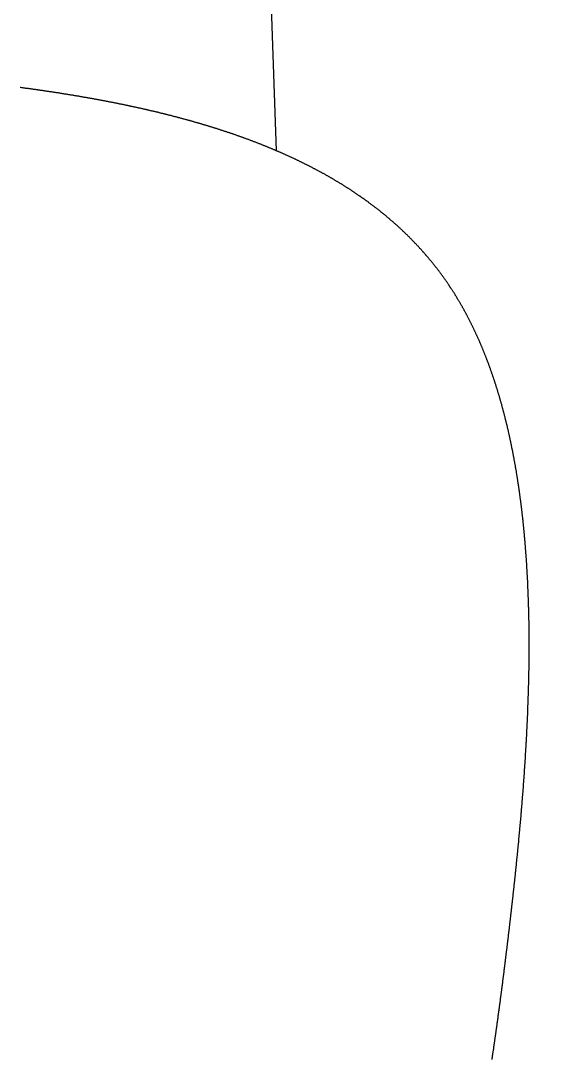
# Model space of a CAD drawing. Header units: millimetres. Extents: x 88 to 97873, y 32 to 55088.
# Drawn here: x 48845.682 to 48847.412, y 5114.767 to 5118.168 of the extents above; entities that cross this region are included whole.
import ezdxf

# ---------------------------------------------------------------- set-up
doc = ezdxf.new("R2010")
doc.units = ezdxf.units.MM
doc.header["$LTSCALE"] = 0.3

# ---------------------------------------------------------------- blocks, each defined once
blk = doc.blocks.new('FICHA_JACK5_FEMEA')
h = blk.add_hatch()
h.set_pattern_fill('ANSI35', color=256, scale=20, angle=43)
h.paths.add_polyline_path([(344.37, 0, 1), (-344.37, 0, 0.330565), (-99.72, -329.62), (-101.07, -328.28), (-102.31, -326.82), (-103.43, -325.3), (-104.47, -323.74), (-105.45, -322.14), (-106.38, -320.52), (-107.27, -318.93), (-108.1, -317.38), (-108.82, -316.04), (-110.22, -313.41), (-111.25, -311.49), (-112.23, -309.62), (-113.2, -307.78), (-114.15, -305.95), (-115.08, -304.13), (-116.01, -302.31), (-116.92, -300.49), (-117.82, -298.66), (-118.7, -296.83), (-119.58, -294.99), (-120.43, -293.15), (-121.26, -291.31), (-122.08, -289.46), (-122.88, -287.59), (-123.66, -285.71), (-124.42, -283.83), (-125.15, -281.94), (-125.85, -280.05), (-126.52, -278.16), (-127.17, -276.25), (-127.79, -274.34), (-128.37, -272.42), (-128.93, -270.49), (-129.45, -268.56), (-129.95, -266.64), (-130.42, -264.72), (-130.86, -262.8), (-131.28, -260.86), (-131.68, -258.9), (-132.06, -256.93), (-132.43, -254.96), (-132.77, -252.99), (-133.1, -251.02), (-133.41, -249.04), (-133.71, -247.06), (-134, -245.09), (-134.27, -243.11), (-134.54, -241.14), (-134.79, -239.18), (-135.03, -237.23), (-135.27, -235.25), (-135.51, -233.19), (-135.75, -231.13), (-135.97, -229.06), (-136.18, -227.02), (-136.38, -224.98), (-136.56, -222.95), (-136.72, -220.92), (-136.87, -218.88), (-137, -216.83), (-137.11, -214.76), (-137.2, -212.72), (-137.27, -210.71), (-137.31, -208.69), (-137.33, -206.68), (-137.32, -204.63), (-137.28, -202.56), (-137.2, -200.5), (-137.09, -198.45), (-136.94, -196.42), (-136.75, -194.37), (-136.51, -192.31), (-136.23, -190.29), (-135.89, -188.26), (-135.49, -186.23), (-135.03, -184.25), (-134.51, -182.28), (-133.91, -180.34), (-133.24, -178.42), (-132.47, -176.51), (-131.6, -174.65), (-130.63, -172.83), (-129.56, -171.09), (-128.4, -169.44), (-127.13, -167.88), (-125.77, -166.4), (-124.32, -165.01), (-122.81, -163.72), (-121.24, -162.52), (-119.6, -161.4), (-117.91, -160.36), (-116.18, -159.4), (-114.41, -158.52), (-112.62, -157.7), (-110.77, -156.94), (-108.9, -156.24), (-107.02, -155.59), (-105.12, -155), (-103.21, -154.46), (-101.27, -153.96), (-99.33, -153.5), (-97.39, -153.07), (-95.42, -152.68), (-93.46, -152.33), (-91.51, -152), (-89.54, -151.7), (-87.55, -151.42), (-85.58, -151.16), (-83.63, -150.93), (-81.67, -150.71), (-79.7, -150.51), (-77.72, -150.32), (-75.73, -150.15), (-73.77, -149.99), (-71.79, -149.83), (-69.78, -149.69), (-67.77, -149.55), (-65.75, -149.42), (-63.74, -149.29), (-61.72, -149.18), (-59.7, -149.07), (-57.67, -148.97), (-55.65, -148.88), (-53.62, -148.79), (-51.59, -148.71), (-49.55, -148.63), (-47.51, -148.56), (-45.48, -148.5), (-43.47, -148.44), (-41.5, -148.39), (-39.53, -148.35), (-37.55, -148.3), (-35.58, -148.26), (-33.6, -148.23), (-31.62, -148.2), (-29.64, -148.17), (-27.66, -148.15), (-25.68, -148.13), (-23.7, -148.11), (-21.71, -148.1), (-19.73, -148.08), (-17.74, -148.07), (-16.69, -148.07), (-16.62, -148.07), (-16.55, -148.07), (-16.47, -148.07), (-16.4, -148.07), (-16.33, -148.07), (-16.25, -148.07), (-16.18, -148.07), (-16.11, -148.07), (-16.03, -148.07), (-15.96, -148.07), (-15.88, -148.06), (-15.81, -148.06), (-15.74, -148.06), (-15.66, -148.06), (-15.59, -148.06), (-15.52, -148.06), (-15.44, -148.06), (-15.37, -148.06), (-15.3, -148.06), (-15.22, -148.06), (-15.15, -148.06), (-15.07, -148.06), (-15, -148.06), (-14.93, -148.06), (-14.85, -148.06), (-14.78, -148.06), (-14.71, -148.06), (-14.63, -148.06), (-14.56, -148.06), (-14.49, -148.06), (-14.41, -148.06), (-14.34, -148.06), (-14.26, -148.06), (-14.19, -148.06), (-14.12, -148.06), (-14.04, -148.06), (-13.97, -148.06), (-13.9, -148.06), (-13.82, -148.06), (-13.75, -148.06), (-13.68, -148.06), (-13.6, -148.06), (-13.53, -148.06), (-13.45, -148.06), (-13.38, -148.06), (-13.31, -148.06), (-13.23, -148.06), (-13.16, -148.06), (-13.09, -148.06), (-13.01, -148.06), (-12.94, -148.06), (-12.86, -148.06), (-12.79, -148.06), (-12.72, -148.05), (-12.64, -148.05), (-12.57, -148.05), (-12.5, -148.05), (-12.42, -148.05), (-12.35, -148.05), (-12.28, -148.05), (-12.2, -148.05), (-12.13, -148.05), (-12.05, -148.05), (-11.98, -148.05), (-11.91, -148.05), (-11.83, -148.05), (-11.76, -148.05), (-11.69, -148.05), (-11.61, -148.05), (-11.54, -148.05), (-11.46, -148.05), (-11.39, -148.05), (-11.32, -148.05), (-11.24, -148.05), (-11.17, -148.05), (-11.1, -148.05), (-11.02, -148.05), (-10.95, -148.05), (-10.88, -148.05), (-10.8, -148.05), (-10.73, -148.05), (-10.65, -148.05), (-10.58, -148.05), (-10.51, -148.05), (-10.43, -148.05), (-10.36, -148.05), (-10.29, -148.05), (-10.21, -148.05), (-10.14, -148.05), (-10.06, -148.05), (-9.99, -148.05), (-9.92, -148.05), (-9.84, -148.05), (-9.77, -148.05), (-9.7, -148.05), (-9.62, -148.05), (-9.55, -148.05), (-9.48, -148.05), (-9.4, -148.05), (-9.33, -148.05), (-9.25, -148.05), (-9.18, -148.05), (-9.11, -148.05), (-9.03, -148.05), (-8.96, -148.05), (-8.89, -148.05), (-8.81, -148.05), (-8.74, -148.05), (-8.66, -148.05), (-8.59, -148.05), (-8.52, -148.05), (-8.44, -148.05), (-8.37, -148.05), (-8.3, -148.05), (-8.22, -148.05), (-8.15, -148.05), (-8.07, -148.05), (-8, -148.05), (-7.93, -148.05), (-7.85, -148.05), (-7.78, -148.05), (-7.71, -148.05), (-7.63, -148.05), (-7.56, -148.05), (-7.48, -148.05), (-7.41, -148.05), (-7.34, -148.05), (-7.26, -148.05), (-7.19, -148.05), (-7.12, -148.05), (-7.04, -148.05), (-6.97, -148.05), (-6.89, -148.05), (-6.82, -148.05), (-6.75, -148.05), (-6.67, -148.05), (-6.6, -148.05), (-6.53, -148.05), (-6.45, -148.05), (-6.38, -148.05), (-6.31, -148.05), (-6.23, -148.05), (-6.16, -148.05), (-6.08, -148.05), (-6.01, -148.05), (-5.94, -148.05), (-5.86, -148.05), (-5.79, -148.05), (-5.72, -148.05), (-5.64, -148.05), (-5.57, -148.04), (-5.49, -148.04), (-5.42, -148.04), (-5.35, -148.04), (-5.27, -148.04), (-5.2, -148.04), (-5.13, -148.04), (-5.05, -148.04), (-4.98, -148.04), (-4.9, -148.04), (-4.83, -148.04), (-4.76, -148.04), (-4.68, -148.04), (-4.61, -148.04), (-4.54, -148.04), (-4.46, -148.04), (-4.39, -148.04), (-4.31, -148.04), (-4.24, -148.04), (-4.17, -148.04), (-4.09, -148.04), (-4.02, -148.04), (-3.95, -148.04), (-3.87, -148.04), (-3.8, -148.04), (-3.72, -148.04), (-3.65, -148.04), (-3.58, -148.04), (-3.5, -148.04), (-3.43, -148.04), (-3.36, -148.04), (-3.28, -148.04), (-3.21, -148.04), (-3.13, -148.04), (-3.06, -148.04), (-2.99, -148.04), (-2.91, -148.04), (-2.84, -148.04), (-2.77, -148.04), (-2.69, -148.04), (-2.62, -148.04), (-2.54, -148.04), (-2.47, -148.04), (-2.4, -148.04), (-2.32, -148.04), (-2.25, -148.04), (-2.18, -148.04), (-2.1, -148.04), (-2.03, -148.04), (-1.95, -148.04), (-1.88, -148.04), (-1.81, -148.04), (-1.73, -148.04), (-1.66, -148.04), (-1.59, -148.04), (-1.51, -148.04), (-1.44, -148.04), (-1.36, -148.04), (-1.29, -148.04), (-1.22, -148.04), (-1.14, -148.04), (-1.07, -148.04), (-1, -148.04), (-0.92, -148.04), (-0.85, -148.04), (-0.77, -148.04), (-0.7, -148.04), (-0.63, -148.04), (-0.55, -148.04), (-0.48, -148.04), (-0.41, -148.04), (-0.33, -148.04), (-0.26, -148.04), (-0.18, -148.04), (-0.11, -148.04), (-0.04, -148.04), (0.04, -148.04), (0.11, -148.04), (0.18, -148.04), (0.26, -148.04), (0.33, -148.04), (0.41, -148.04), (0.48, -148.04), (0.55, -148.04), (0.63, -148.04), (0.7, -148.04), (0.77, -148.04), (0.85, -148.04), (0.92, -148.04), (1, -148.04), (1.07, -148.04), (1.14, -148.04), (1.22, -148.04), (1.29, -148.04), (1.36, -148.04), (1.44, -148.04), (1.51, -148.04), (1.59, -148.04), (1.66, -148.04), (1.73, -148.04), (1.81, -148.04), (1.88, -148.04), (1.95, -148.04), (2.03, -148.04), (2.1, -148.04), (2.18, -148.04), (2.25, -148.04), (2.32, -148.04), (2.4, -148.04), (2.47, -148.04), (2.54, -148.04), (2.62, -148.04), (2.69, -148.04), (2.77, -148.04), (2.84, -148.04), (2.91, -148.04), (2.99, -148.04), (3.06, -148.04), (3.13, -148.04), (3.21, -148.04), (3.28, -148.04), (3.36, -148.04), (3.43, -148.04), (3.5, -148.04), (3.58, -148.04), (3.65, -148.04), (3.72, -148.04), (3.8, -148.04), (3.87, -148.04), (3.95, -148.04), (4.02, -148.04), (4.09, -148.04), (4.17, -148.04), (4.24, -148.04), (4.31, -148.04), (4.39, -148.04), (4.46, -148.04), (4.54, -148.04), (4.61, -148.04), (4.68, -148.04), (4.76, -148.04), (4.83, -148.04), (4.9, -148.04), (4.98, -148.04), (5.05, -148.04), (5.13, -148.04), (5.2, -148.04), (5.27, -148.04), (5.35, -148.04), (5.42, -148.04), (5.49, -148.04), (5.57, -148.04), (5.64, -148.04), (5.72, -148.04), (5.79, -148.04), (5.86, -148.04), (5.94, -148.04), (6.01, -148.04), (6.08, -148.04), (6.16, -148.04), (6.23, -148.04), (6.31, -148.04), (6.38, -148.04), (6.45, -148.04), (6.53, -148.04), (6.6, -148.04), (6.67, -148.04), (6.75, -148.04), (6.82, -148.04), (6.9, -148.04), (6.97, -148.04), (7.04, -148.04), (7.12, -148.04), (7.19, -148.04), (7.26, -148.04), (7.34, -148.04), (7.41, -148.04), (7.48, -148.04), (7.56, -148.04), (7.63, -148.05), (7.71, -148.05), (7.78, -148.05), (7.85, -148.05), (7.93, -148.05), (8, -148.05), (8.07, -148.05), (8.15, -148.05), (8.22, -148.05), (8.3, -148.05), (8.37, -148.05), (8.44, -148.05), (8.52, -148.05), (8.59, -148.05), (8.66, -148.05), (8.74, -148.05), (8.81, -148.05), (8.89, -148.05), (8.96, -148.05), (9.03, -148.05), (9.11, -148.05), (9.18, -148.05), (9.25, -148.05), (9.33, -148.05), (9.4, -148.05), (9.48, -148.05), (9.55, -148.05), (9.62, -148.05), (9.7, -148.05), (9.77, -148.05), (9.84, -148.05), (9.92, -148.05), (9.99, -148.05), (10.07, -148.05), (10.14, -148.05), (10.21, -148.05), (10.29, -148.05), (10.36, -148.05), (10.43, -148.05), (10.51, -148.05), (10.58, -148.05), (10.66, -148.05), (10.73, -148.05), (10.8, -148.05), (10.88, -148.05), (10.95, -148.05), (11.02, -148.05), (11.1, -148.05), (11.17, -148.05), (11.24, -148.05), (11.32, -148.05), (11.39, -148.05), (11.47, -148.05), (11.54, -148.05), (11.61, -148.05), (11.69, -148.05), (11.76, -148.05), (11.83, -148.05), (11.91, -148.05), (11.98, -148.05), (12.06, -148.05), (12.13, -148.05), (12.2, -148.05), (12.28, -148.05), (12.35, -148.05), (12.42, -148.05), (12.5, -148.05), (12.57, -148.05), (12.65, -148.05), (12.72, -148.05), (12.79, -148.05), (12.87, -148.05), (12.94, -148.05), (13.01, -148.05), (13.09, -148.05), (13.16, -148.05), (13.23, -148.05), (13.31, -148.05), (13.38, -148.05), (13.46, -148.05), (13.53, -148.05), (13.6, -148.05), (13.68, -148.05), (13.75, -148.05), (13.82, -148.05), (13.9, -148.05), (13.97, -148.05), (14.05, -148.05), (14.12, -148.05), (14.19, -148.05), (14.27, -148.05), (14.34, -148.05), (14.41, -148.05), (14.49, -148.05), (14.56, -148.05), (14.63, -148.05), (14.71, -148.05), (14.78, -148.06), (14.86, -148.06), (14.93, -148.06), (15, -148.06), (15.08, -148.06), (15.15, -148.06), (15.22, -148.06), (15.3, -148.06), (15.37, -148.06), (15.44, -148.06), (15.52, -148.06), (15.59, -148.06), (15.67, -148.06), (15.74, -148.06), (15.81, -148.06), (15.89, -148.06), (15.96, -148.06), (16.03, -148.06), (16.11, -148.06), (16.18, -148.06), (16.26, -148.06), (16.33, -148.06), (16.4, -148.06), (16.48, -148.06), (16.55, -148.06), (16.62, -148.06), (16.7, -148.06), (16.77, -148.06), (16.84, -148.06), (16.92, -148.06), (16.99, -148.06), (17.07, -148.06), (17.14, -148.06), (17.21, -148.06), (17.29, -148.06), (17.36, -148.06), (17.43, -148.06), (17.51, -148.06), (17.58, -148.06), (17.65, -148.06), (17.73, -148.06), (17.8, -148.06), (18.89, -148.07), (20.95, -148.08), (23.01, -148.09), (25.06, -148.11), (27.12, -148.12), (29.18, -148.14), (31.23, -148.17), (33.28, -148.2), (35.34, -148.23), (37.39, -148.26), (39.44, -148.3), (41.48, -148.34), (43.53, -148.39), (45.57, -148.45), (47.61, -148.5), (49.65, -148.57), (51.69, -148.64), (53.72, -148.71), (55.75, -148.8), (57.78, -148.88), (59.81, -148.98), (61.83, -149.08), (63.86, -149.19), (65.87, -149.3), (67.89, -149.43), (69.9, -149.56), (71.91, -149.7), (73.96, -149.85), (76.05, -150.01), (78.11, -150.18), (80.17, -150.37), (82.22, -150.56), (84.26, -150.78), (86.29, -151.01), (88.3, -151.25), (90.34, -151.53), (92.39, -151.82), (94.41, -152.15), (96.42, -152.5), (98.43, -152.88), (100.45, -153.3), (102.44, -153.76), (104.43, -154.25), (106.41, -154.8), (108.38, -155.39), (110.34, -156.04), (112.25, -156.74), (114.14, -157.5), (116, -158.33), (117.83, -159.23), (119.62, -160.2), (121.37, -161.26), (123.07, -162.41), (124.69, -163.63), (126.23, -164.93), (127.68, -166.32), (129.05, -167.79), (130.32, -169.35), (131.48, -170.97), (132.52, -172.66), (133.47, -174.41), (134.33, -176.21), (135.09, -178.06), (135.77, -179.93), (136.37, -181.84), (136.9, -183.76), (137.36, -185.7), (137.76, -187.65), (138.11, -189.61), (138.4, -191.56), (138.65, -193.54), (138.85, -195.54), (139.02, -197.53), (139.14, -199.51), (139.23, -201.49), (139.29, -203.49), (139.32, -205.5), (139.32, -207.51), (139.29, -209.53), (139.24, -211.54), (139.16, -213.55), (139.06, -215.55), (138.95, -217.55), (138.82, -219.53), (138.67, -221.5), (138.5, -223.48), (138.32, -225.48), (138.13, -227.45), (137.92, -229.42), (137.71, -231.39), (137.49, -233.32), (137.26, -235.31), (137.01, -237.35), (136.75, -239.38), (136.49, -241.4), (136.22, -243.41), (135.94, -245.43), (135.64, -247.45), (135.34, -249.47), (135.01, -251.48), (134.67, -253.49), (134.32, -255.5), (133.95, -257.5), (133.55, -259.5), (133.13, -261.49), (132.69, -263.48), (132.23, -265.44), (131.75, -267.39), (131.23, -269.34), (130.69, -271.28), (130.12, -273.21), (129.52, -275.14), (128.89, -277.06), (128.24, -278.96), (127.56, -280.83), (126.86, -282.68), (126.13, -284.53), (125.38, -286.37), (124.61, -288.21), (123.82, -290.03), (123.01, -291.84), (122.19, -293.64), (121.36, -295.42), (120.51, -297.21), (119.65, -298.98), (118.78, -300.76), (117.89, -302.52), (117.01, -304.27), (116.11, -306.01), (115.22, -307.72), (114.33, -309.43), (113.44, -311.1), (112.6, -312.7), (112.12, -313.59), (112.11, -313.62), (112.09, -313.65), (112.07, -313.68), (111.13, -315.45), (109.98, -317.6), (108.91, -319.56), (107.84, -321.45), (106.74, -323.29), (105.58, -325.08), (104.33, -326.79), (102.98, -328.37), (102.62, -328.72, 0.328122)])
blk.add_lwpolyline([(-133.66, -247.39), (-133.67, -247.34), (-133.68, -247.29), (-133.68, -247.23), (-133.69, -247.18), (-133.7, -247.13), (-133.71, -247.08), (-133.72, -247.03), (-133.72, -246.97), (-133.73, -246.92), (-133.74, -246.87), (-133.75, -246.82), (-133.75, -246.77), (-133.76, -246.71), (-133.77, -246.66), (-133.78, -246.61), (-133.78, -246.56), (-133.79, -246.5), (-133.8, -246.45), (-133.81, -246.4), (-133.82, -246.35), (-133.82, -246.29), (-133.83, -246.24), (-133.84, -246.19), (-133.85, -246.14), (-133.85, -246.08), (-133.86, -246.03), (-133.87, -245.98), (-133.88, -245.93), (-133.88, -245.87), (-133.89, -245.82), (-133.9, -245.77), (-133.91, -245.71), (-133.91, -245.66), (-133.92, -245.61), (-133.93, -245.56), (-133.94, -245.5), (-133.94, -245.45), (-133.95, -245.4), (-133.96, -245.34), (-133.97, -245.29), (-133.98, -245.24), (-133.98, -245.18), (-133.99, -245.13), (-134, -245.08), (-134.01, -245.02), (-134.01, -244.97), (-134.02, -244.92), (-134.03, -244.86), (-134.04, -244.81), (-134.04, -244.76), (-134.05, -244.7), (-134.06, -244.65), (-134.07, -244.59), (-134.07, -244.54), (-134.08, -244.49), (-134.09, -244.43), (-134.1, -244.38), (-134.1, -244.33), (-134.11, -244.27), (-134.12, -244.22), (-134.13, -244.16), (-134.13, -244.11), (-134.14, -244.06), (-134.15, -244), (-134.16, -243.95), (-134.16, -243.89), (-134.17, -243.84), (-134.18, -243.78), (-134.19, -243.73), (-134.19, -243.68), (-134.2, -243.62), (-134.21, -243.57), (-134.22, -243.51), (-134.22, -243.46), (-134.23, -243.4), (-134.24, -243.35), (-134.25, -243.29), (-134.25, -243.24), (-134.26, -243.19), (-134.27, -243.13), (-134.28, -243.08), (-134.28, -243.02), (-134.29, -242.97), (-134.3, -242.91), (-134.31, -242.86), (-134.31, -242.8), (-134.32, -242.75), (-134.33, -242.69), (-134.34, -242.64), (-134.34, -242.58), (-134.35, -242.53), (-134.36, -242.47), (-134.37, -242.42), (-134.37, -242.36), (-134.38, -242.3), (-134.39, -242.25), (-134.4, -242.19), (-134.4, -242.14), (-134.41, -242.08), (-134.42, -242.03), (-134.43, -241.97), (-134.43, -241.92), (-134.44, -241.86), (-134.45, -241.81), (-134.46, -241.75), (-134.46, -241.69), (-134.47, -241.64), (-134.48, -241.58), (-134.48, -241.53), (-134.49, -241.47), (-134.5, -241.41), (-134.51, -241.36), (-134.51, -241.3), (-134.52, -241.25), (-134.53, -241.19), (-134.54, -241.13), (-134.54, -241.08), (-134.55, -241.02), (-134.56, -240.97), (-134.57, -240.91), (-134.57, -240.85), (-134.58, -240.8), (-134.59, -240.74), (-134.6, -240.68), (-134.6, -240.63), (-134.61, -240.57), (-134.62, -240.51), (-134.62, -240.46), (-134.63, -240.4), (-134.64, -240.34), (-134.65, -240.29), (-134.65, -240.23), (-134.66, -240.17), (-134.67, -240.12), (-134.68, -240.06), (-134.68, -240), (-134.69, -239.95), (-134.7, -239.89), (-134.71, -239.83), (-134.71, -239.77), (-134.72, -239.72), (-134.73, -239.66), (-134.74, -239.6), (-134.74, -239.55), (-134.75, -239.49), (-134.76, -239.43), (-134.76, -239.37), (-134.77, -239.32), (-134.78, -239.26), (-134.79, -239.2), (-134.79, -239.14), (-134.8, -239.09), (-134.81, -239.03), (-134.82, -238.97), (-134.82, -238.91), (-134.83, -238.85), (-134.84, -238.8), (-134.84, -238.74), (-134.85, -238.68), (-134.86, -238.62), (-134.87, -238.57), (-134.87, -238.51), (-134.88, -238.45), (-134.89, -238.39), (-134.9, -238.33), (-134.9, -238.27), (-134.91, -238.22), (-134.92, -238.16), (-134.92, -238.1), (-134.93, -238.04), (-134.94, -237.98), (-134.95, -237.92), (-134.95, -237.87), (-134.96, -237.81), (-134.97, -237.75), (-134.98, -237.69), (-134.98, -237.63), (-134.99, -237.57), (-135, -237.51), (-135, -237.46), (-135.01, -237.4), (-135.02, -237.34), (-135.03, -237.28), (-135.03, -237.22), (-135.04, -237.16), (-135.05, -237.1), (-135.06, -237.04), (-135.06, -236.98), (-135.07, -236.92), (-135.08, -236.86), (-135.08, -236.81), (-135.09, -236.75), (-135.1, -236.69), (-135.11, -236.63), (-135.11, -236.57), (-135.12, -236.51), (-135.13, -236.45), (-135.14, -236.39), (-135.14, -236.33), (-135.15, -236.27), (-135.16, -236.21), (-135.16, -236.15), (-135.17, -236.09), (-135.18, -236.03), (-135.19, -235.97), (-135.19, -235.91), (-135.2, -235.85), (-135.21, -235.79), (-135.21, -235.73), (-135.22, -235.67), (-135.23, -235.61), (-135.24, -235.55), (-135.24, -235.49), (-135.25, -235.43), (-135.26, -235.37), (-135.27, -235.31), (-135.27, -235.25), (-135.28, -235.19), (-135.29, -235.13), (-135.29, -235.07), (-135.3, -235.01), (-135.31, -234.95), (-135.32, -234.88), (-135.32, -234.82), (-135.33, -234.76), (-135.34, -234.7), (-135.34, -234.64), (-135.35, -234.58), (-135.36, -234.52), (-135.37, -234.46), (-135.37, -234.4), (-135.38, -234.34), (-135.39, -234.28), (-135.39, -234.21), (-135.4, -234.15), (-135.41, -234.09), (-135.42, -234.03), (-135.42, -233.97), (-135.43, -233.91), (-135.44, -233.85), (-135.44, -233.78), (-135.45, -233.72), (-135.46, -233.66), (-135.47, -233.6), (-135.47, -233.54), (-135.48, -233.48), (-135.49, -233.41), (-135.49, -233.35), (-135.5, -233.29), (-135.51, -233.23), (-135.52, -233.17), (-135.52, -233.1), (-135.53, -233.04), (-135.54, -232.98), (-135.54, -232.92), (-135.55, -232.86), (-135.56, -232.79), (-135.57, -232.73), (-135.57, -232.67), (-135.58, -232.61), (-135.59, -232.55), (-135.59, -232.48), (-135.6, -232.42), (-135.61, -232.36), (-135.62, -232.3), (-135.62, -232.23), (-135.63, -232.17), (-135.64, -232.11), (-135.64, -232.04), (-135.65, -231.98), (-135.66, -231.92), (-135.67, -231.86), (-135.67, -231.79), (-135.68, -231.73), (-135.69, -231.67), (-135.69, -231.6), (-135.7, -231.54), (-135.71, -231.48), (-135.71, -231.42), (-135.72, -231.35), (-135.73, -231.29), (-135.74, -231.23), (-135.74, -231.16), (-135.75, -231.1), (-135.76, -231.04), (-135.76, -230.97), (-135.77, -230.91), (-135.78, -230.85), (-135.78, -230.78), (-135.79, -230.72), (-135.8, -230.66), (-135.81, -230.59), (-135.81, -230.53), (-135.82, -230.47), (-135.83, -230.4), (-135.83, -230.34), (-135.84, -230.27), (-135.85, -230.21), (-135.85, -230.15), (-135.86, -230.08), (-135.87, -230.02), (-135.87, -229.95), (-135.88, -229.89), (-135.89, -229.83), (-135.9, -229.76), (-135.9, -229.7), (-135.91, -229.63), (-135.92, -229.57), (-135.92, -229.51), (-135.93, -229.44), (-135.94, -229.38), (-135.94, -229.31), (-135.95, -229.25), (-135.96, -229.18), (-135.96, -229.12), (-135.97, -229.06), (-135.98, -228.99), (-135.98, -228.93), (-135.99, -228.86), (-136, -228.8), (-136, -228.73), (-136.01, -228.67), (-136.02, -228.6), (-136.02, -228.54), (-136.03, -228.47), (-136.04, -228.41), (-136.04, -228.35), (-136.05, -228.28), (-136.06, -228.22), (-136.06, -228.15), (-136.07, -228.09), (-136.08, -228.02), (-136.08, -227.96), (-136.09, -227.89), (-136.1, -227.83), (-136.1, -227.76), (-136.11, -227.7), (-136.12, -227.63), (-136.12, -227.56), (-136.13, -227.5), (-136.14, -227.43), (-136.14, -227.37), (-136.15, -227.3), (-136.16, -227.24), (-136.16, -227.17), (-136.17, -227.11), (-136.18, -227.04), (-136.18, -226.98), (-136.19, -226.91), (-136.2, -226.85), (-136.2, -226.78), (-136.21, -226.71), (-136.22, -226.65), (-136.22, -226.58), (-136.23, -226.52), (-136.23, -226.45), (-136.24, -226.39), (-136.25, -226.32), (-136.25, -226.25), (-136.26, -226.19), (-136.27, -226.12), (-136.27, -226.06), (-136.28, -225.99), (-136.29, -225.93), (-136.29, -225.86), (-136.3, -225.79), (-136.3, -225.73), (-136.31, -225.66), (-136.32, -225.6), (-136.32, -225.53), (-136.33, -225.46), (-136.34, -225.4), (-136.34, -225.33), (-136.35, -225.26), (-136.35, -225.2), (-136.36, -225.13), (-136.37, -225.07), (-136.37, -225), (-136.38, -224.93), (-136.38, -224.87), (-136.39, -224.8), (-136.4, -224.73), (-136.4, -224.67), (-136.41, -224.6), (-136.42, -224.53), (-136.42, -224.47), (-136.43, -224.4), (-136.43, -224.33), (-136.44, -224.27), (-136.45, -224.2), (-136.45, -224.13), (-136.46, -224.07), (-136.46, -224), (-136.47, -223.93), (-136.47, -223.87), (-136.48, -223.8), (-136.49, -223.73), (-136.49, -223.67), (-136.5, -223.6), (-136.5, -223.53), (-136.51, -223.47), (-136.52, -223.4), (-136.52, -223.33), (-136.53, -223.27), (-136.53, -223.2), (-136.54, -223.13), (-136.54, -223.06), (-136.55, -223), (-136.56, -222.93), (-136.56, -222.86), (-136.57, -222.8), (-136.57, -222.73), (-136.58, -222.66), (-136.58, -222.59), (-136.59, -222.53), (-136.6, -222.46), (-136.6, -222.39), (-136.61, -222.32), (-136.61, -222.26), (-136.62, -222.19), (-136.62, -222.12), (-136.63, -222.06), (-136.63, -221.99), (-136.64, -221.92), (-136.65, -221.85), (-136.65, -221.79), (-136.66, -221.72), (-136.66, -221.65), (-136.67, -221.58), (-136.67, -221.51), (-136.68, -221.45), (-136.68, -221.38), (-136.69, -221.31), (-136.69, -221.24), (-136.7, -221.18), (-136.7, -221.11), (-136.71, -221.04), (-136.72, -220.97), (-136.72, -220.91), (-136.73, -220.84), (-136.73, -220.77), (-136.74, -220.7), (-136.74, -220.63), (-136.75, -220.57), (-136.75, -220.5), (-136.76, -220.43), (-136.76, -220.36), (-136.77, -220.29), (-136.77, -220.23), (-136.78, -220.16), (-136.78, -220.09), (-136.79, -220.02), (-136.79, -219.95), (-136.8, -219.89), (-136.8, -219.82), (-136.81, -219.75), (-136.81, -219.68), (-136.82, -219.61), (-136.82, -219.55), (-136.83, -219.48), (-136.83, -219.41), (-136.84, -219.34), (-136.84, -219.27), (-136.85, -219.21), (-136.85, -219.14), (-136.86, -219.07), (-136.86, -219), (-136.86, -218.93), (-136.87, -218.86), (-136.87, -218.8), (-136.88, -218.73), (-136.88, -218.66), (-136.89, -218.59), (-136.89, -218.52), (-136.9, -218.45), (-136.9, -218.38), (-136.91, -218.32), (-136.91, -218.25), (-136.92, -218.18), (-136.92, -218.11), (-136.92, -218.04), (-136.93, -217.97), (-136.93, -217.91), (-136.94, -217.84), (-136.94, -217.77), (-136.95, -217.7), (-136.95, -217.63), (-136.96, -217.56), (-136.96, -217.49), (-136.96, -217.43), (-136.97, -217.36), (-136.97, -217.29), (-136.98, -217.22), (-136.98, -217.15), (-136.98, -217.08), (-136.99, -217.01), (-136.99, -216.94), (-137, -216.88), (-137, -216.81), (-137.01, -216.74), (-137.01, -216.67), (-137.01, -216.6), (-137.02, -216.53), (-137.02, -216.46), (-137.03, -216.39), (-137.03, -216.33), (-137.03, -216.26), (-137.04, -216.19), (-137.04, -216.12), (-137.04, -216.05), (-137.05, -215.98), (-137.05, -215.91), (-137.06, -215.84), (-137.06, -215.77), (-137.06, -215.7), (-137.07, -215.64), (-137.07, -215.57), (-137.07, -215.5), (-137.08, -215.43), (-137.08, -215.36), (-137.09, -215.29), (-137.09, -215.22), (-137.09, -215.15), (-137.1, -215.08), (-137.1, -215.01), (-137.1, -214.95), (-137.11, -214.88), (-137.11, -214.81), (-137.11, -214.74), (-137.12, -214.67), (-137.12, -214.6), (-137.12, -214.53), (-137.13, -214.46), (-137.13, -214.39), (-137.13, -214.32), (-137.14, -214.25), (-137.14, -214.19), (-137.14, -214.12), (-137.15, -214.05), (-137.15, -213.98), (-137.15, -213.91), (-137.16, -213.84), (-137.16, -213.77), (-137.16, -213.7), (-137.16, -213.63), (-137.17, -213.56), (-137.17, -213.49), (-137.17, -213.42), (-137.18, -213.35), (-137.18, -213.29), (-137.18, -213.22), (-137.18, -213.15), (-137.19, -213.08), (-137.19, -213.01), (-137.19, -212.94), (-137.2, -212.87), (-137.2, -212.8), (-137.2, -212.73), (-137.2, -212.66), (-137.21, -212.59), (-137.21, -212.52), (-137.21, -212.45), (-137.21, -212.38), (-137.22, -212.31), (-137.22, -212.25), (-137.22, -212.18), (-137.22, -212.11), (-137.23, -212.04), (-137.23, -211.97), (-137.23, -211.9), (-137.23, -211.83), (-137.24, -211.76), (-137.24, -211.69), (-137.24, -211.62), (-137.24, -211.55), (-137.24, -211.48), (-137.25, -211.41), (-137.25, -211.34), (-137.25, -211.27), (-137.25, -211.2), (-137.26, -211.13), (-137.26, -211.07), (-137.26, -211), (-137.26, -210.93), (-137.26, -210.86), (-137.27, -210.79), (-137.27, -210.72), (-137.27, -210.65), (-137.27, -210.58), (-137.27, -210.51), (-137.27, -210.44), (-137.28, -210.37), (-137.28, -210.3), (-137.28, -210.23), (-137.28, -210.16), (-137.28, -210.09), (-137.28, -210.02), (-137.29, -209.95), (-137.29, -209.88), (-137.29, -209.82), (-137.29, -209.75), (-137.29, -209.68), (-137.29, -209.61), (-137.29, -209.54), (-137.3, -209.47), (-137.3, -209.4), (-137.3, -209.33), (-137.3, -209.26), (-137.3, -209.19), (-137.3, -209.12), (-137.3, -209.05), (-137.3, -208.98), (-137.31, -208.91), (-137.31, -208.84), (-137.31, -208.77), (-137.31, -208.7), (-137.31, -208.63), (-137.31, -208.56), (-137.31, -208.5), (-137.31, -208.43), (-137.31, -208.36), (-137.31, -208.29), (-137.32, -208.22), (-137.32, -208.15), (-137.32, -208.08), (-137.32, -208.01), (-137.32, -207.94), (-137.32, -207.87), (-137.32, -207.8), (-137.32, -207.73), (-137.32, -207.66), (-137.32, -207.59), (-137.32, -207.52), (-137.32, -207.45), (-137.32, -207.38), (-137.32, -207.31), (-137.32, -207.25), (-137.32, -207.18), (-137.32, -207.11), (-137.32, -207.04), (-137.32, -206.97), (-137.33, -206.9), (-137.33, -206.83), (-137.33, -206.76), (-137.33, -206.69), (-137.33, -206.62), (-137.33, -206.55), (-137.33, -206.48), (-137.33, -206.41), (-137.33, -206.34), (-137.33, -206.27), (-137.33, -206.2), (-137.33, -206.13), (-137.33, -206.07), (-137.33, -206), (-137.32, -205.93), (-137.32, -205.86), (-137.32, -205.79), (-137.32, -205.72), (-137.32, -205.65), (-137.32, -205.58), (-137.32, -205.51), (-137.32, -205.44), (-137.32, -205.37), (-137.32, -205.3), (-137.32, -205.23), (-137.32, -205.16), (-137.32, -205.09), (-137.32, -205.03), (-137.32, -204.96), (-137.32, -204.89), (-137.32, -204.82), (-137.32, -204.75), (-137.31, -204.68), (-137.31, -204.61), (-137.31, -204.54), (-137.31, -204.47), (-137.31, -204.4), (-137.31, -204.33), (-137.31, -204.26), (-137.31, -204.2), (-137.31, -204.13), (-137.31, -204.06), (-137.3, -203.99), (-137.3, -203.92), (-137.3, -203.85), (-137.3, -203.78), (-137.3, -203.71), (-137.3, -203.64), (-137.3, -203.57), (-137.3, -203.5), (-137.29, -203.43), (-137.29, -203.37), (-137.29, -203.3), (-137.29, -203.23), (-137.29, -203.16), (-137.29, -203.09), (-137.28, -203.02), (-137.28, -202.95), (-137.28, -202.88), (-137.28, -202.81), (-137.28, -202.74), (-137.27, -202.68), (-137.27, -202.61), (-137.27, -202.54), (-137.27, -202.47), (-137.27, -202.4), (-137.26, -202.33), (-137.26, -202.26), (-137.26, -202.19), (-137.26, -202.12), (-137.26, -202.06), (-137.25, -201.99), (-137.25, -201.92), (-137.25, -201.85), (-137.25, -201.78), (-137.24, -201.71), (-137.24, -201.64), (-137.24, -201.57), (-137.24, -201.51), (-137.23, -201.44), (-137.23, -201.37), (-137.23, -201.3), (-137.23, -201.23), (-137.22, -201.16), (-137.22, -201.09), (-137.22, -201.02), (-137.22, -200.96), (-137.21, -200.89), (-137.21, -200.82), (-137.21, -200.75), (-137.2, -200.68), (-137.2, -200.61), (-137.2, -200.54), (-137.19, -200.48), (-137.19, -200.41), (-137.19, -200.34), (-137.18, -200.27), (-137.18, -200.2), (-137.18, -200.13), (-137.18, -200.06), (-137.17, -200), (-137.17, -199.93), (-137.16, -199.86), (-137.16, -199.79), (-137.16, -199.72), (-137.15, -199.65), (-137.15, -199.59), (-137.15, -199.52), (-137.14, -199.45), (-137.14, -199.38), (-137.14, -199.31), (-137.13, -199.24), (-137.13, -199.18), (-137.12, -199.11), (-137.12, -199.04), (-137.12, -198.97), (-137.11, -198.9), (-137.11, -198.84), (-137.1, -198.77), (-137.1, -198.7), (-137.1, -198.63), (-137.09, -198.56), (-137.09, -198.49), (-137.08, -198.43), (-137.08, -198.36), (-137.07, -198.29), (-137.07, -198.22), (-137.06, -198.15), (-137.06, -198.09), (-137.06, -198.02), (-137.05, -197.95), (-137.05, -197.88), (-137.04, -197.81), (-137.04, -197.75), (-137.03, -197.68), (-137.03, -197.61), (-137.02, -197.54), (-137.02, -197.48), (-137.01, -197.41), (-137.01, -197.34), (-137, -197.27), (-137, -197.2), (-136.99, -197.14), (-136.99, -197.07), (-136.98, -197), (-136.98, -196.93), (-136.97, -196.87), (-136.97, -196.8), (-136.96, -196.73), (-136.96, -196.66), (-136.95, -196.6), (-136.94, -196.53), (-136.94, -196.46), (-136.93, -196.39), (-136.93, -196.33), (-136.92, -196.26), (-136.92, -196.19), (-136.91, -196.12), (-136.9, -196.06), (-136.9, -195.99), (-136.89, -195.92), (-136.89, -195.86), (-136.88, -195.79), (-136.88, -195.72), (-136.87, -195.65), (-136.86, -195.59), (-136.86, -195.52), (-136.85, -195.45), (-136.84, -195.39), (-136.84, -195.32), (-136.83, -195.25), (-136.83, -195.18), (-136.82, -195.12), (-136.81, -195.05), (-136.81, -194.98), (-136.8, -194.92), (-136.79, -194.85), (-136.79, -194.78), (-136.78, -194.72), (-136.77, -194.65), (-136.77, -194.58), (-136.76, -194.52), (-136.75, -194.45), (-136.74, -194.38), (-136.74, -194.31), (-136.73, -194.25), (-136.72, -194.18), (-136.72, -194.11), (-136.71, -194.05), (-136.7, -193.98), (-136.69, -193.92), (-136.69, -193.85), (-136.68, -193.78), (-136.67, -193.72), (-136.67, -193.65), (-136.66, -193.58), (-136.65, -193.52), (-136.64, -193.45), (-136.63, -193.38), (-136.63, -193.32), (-136.62, -193.25), (-136.61, -193.18), (-136.6, -193.12), (-136.6, -193.05), (-136.59, -192.99), (-136.58, -192.92), (-136.57, -192.85), (-136.56, -192.79), (-136.56, -192.72), (-136.55, -192.66), (-136.54, -192.59), (-136.53, -192.52), (-136.52, -192.46), (-136.51, -192.39), (-136.51, -192.33), (-136.5, -192.26), (-136.49, -192.19), (-136.48, -192.13), (-136.47, -192.06), (-136.46, -192), (-136.45, -191.93), (-136.45, -191.87), (-136.44, -191.8), (-136.43, -191.73), (-136.42, -191.67), (-136.41, -191.6), (-136.4, -191.54), (-136.39, -191.47), (-136.38, -191.41), (-136.37, -191.34), (-136.37, -191.28), (-136.36, -191.21), (-136.35, -191.15), (-136.34, -191.08), (-136.33, -191.01), (-136.32, -190.95), (-136.31, -190.88), (-136.3, -190.82), (-136.29, -190.75), (-136.28, -190.69), (-136.27, -190.62), (-136.26, -190.56), (-136.25, -190.49), (-136.24, -190.43), (-136.23, -190.36), (-136.22, -190.3), (-136.21, -190.23), (-136.2, -190.17), (-136.19, -190.1), (-136.18, -190.04), (-136.17, -189.97), (-136.16, -189.91), (-136.15, -189.84), (-136.14, -189.78), (-136.13, -189.72), (-136.12, -189.65), (-136.11, -189.59), (-136.1, -189.52), (-136.09, -189.46), (-136.08, -189.39), (-136.07, -189.33), (-136.06, -189.26), (-136.04, -189.2), (-136.03, -189.14), (-136.02, -189.07), (-136.01, -189.01), (-136, -188.94), (-135.99, -188.88), (-135.98, -188.81), (-135.97, -188.75), (-135.96, -188.69), (-135.94, -188.62), (-135.93, -188.56), (-135.92, -188.49), (-135.91, -188.43), (-135.9, -188.37), (-135.89, -188.3), (-135.88, -188.24), (-135.86, -188.17), (-135.85, -188.11), (-135.84, -188.05), (-135.83, -187.98), (-135.82, -187.92), (-135.81, -187.86), (-135.79, -187.79), (-135.78, -187.73), (-135.77, -187.67), (-135.76, -187.6), (-135.74, -187.54), (-135.73, -187.48), (-135.72, -187.41), (-135.71, -187.35), (-135.7, -187.29), (-135.68, -187.22), (-135.67, -187.16), (-135.66, -187.1), (-135.65, -187.03), (-135.63, -186.97), (-135.62, -186.91), (-135.61, -186.84), (-135.59, -186.78), (-135.58, -186.72), (-135.57, -186.66), (-135.56, -186.59), (-135.54, -186.53), (-135.53, -186.47), (-135.52, -186.4), (-135.5, -186.34), (-135.49, -186.28), (-135.48, -186.22), (-135.46, -186.15), (-135.45, -186.09), (-135.44, -186.03), (-135.42, -185.97), (-135.41, -185.9), (-135.39, -185.84), (-135.38, -185.78), (-135.37, -185.72), (-135.35, -185.65), (-135.34, -185.59), (-135.33, -185.53), (-135.31, -185.47), (-135.3, -185.41), (-135.28, -185.34), (-135.27, -185.28), (-135.26, -185.22), (-135.24, -185.16), (-135.23, -185.1), (-135.21, -185.03), (-135.2, -184.97), (-135.18, -184.91), (-135.17, -184.85), (-135.15, -184.79), (-135.14, -184.73), (-135.12, -184.66), (-135.11, -184.6), (-135.09, -184.54), (-135.08, -184.48), (-135.06, -184.42), (-135.05, -184.36), (-135.03, -184.3), (-135.02, -184.23), (-135, -184.17), (-134.99, -184.11), (-134.97, -184.05), (-134.96, -183.99), (-134.94, -183.93), (-134.93, -183.87), (-134.91, -183.81), (-134.9, -183.75), (-134.88, -183.69), (-134.86, -183.62), (-134.85, -183.56), (-134.83, -183.5), (-134.82, -183.44), (-134.8, -183.38), (-134.79, -183.32), (-134.77, -183.26), (-134.75, -183.2), (-134.74, -183.14), (-134.72, -183.08), (-134.7, -183.02), (-134.69, -182.96), (-134.67, -182.9), (-134.65, -182.84), (-134.64, -182.78), (-134.62, -182.72), (-134.61, -182.66), (-134.59, -182.6), (-134.57, -182.54), (-134.55, -182.48), (-134.54, -182.42), (-134.52, -182.36), (-134.5, -182.3), (-134.49, -182.24), (-134.47, -182.18), (-134.45, -182.12), (-134.43, -182.06), (-134.42, -182), (-134.4, -181.94), (-134.38, -181.88), (-134.37, -181.82), (-134.35, -181.76), (-134.33, -181.7), (-134.31, -181.64), (-134.29, -181.59), (-134.28, -181.53), (-134.26, -181.47), (-134.24, -181.41), (-134.22, -181.35), (-134.2, -181.29), (-134.19, -181.23), (-134.17, -181.17), (-134.15, -181.11), (-134.13, -181.05), (-134.11, -181), (-134.09, -180.94), (-134.08, -180.88), (-134.06, -180.82), (-134.04, -180.76), (-134.02, -180.7), (-134, -180.64), (-133.98, -180.59), (-133.96, -180.53), (-133.95, -180.47), (-133.93, -180.41), (-133.91, -180.35), (-133.89, -180.3), (-133.87, -180.24), (-133.85, -180.18), (-133.83, -180.12), (-133.81, -180.06), (-133.79, -180.01), (-133.77, -179.95), (-133.75, -179.89), (-133.73, -179.83), (-133.71, -179.77), (-133.69, -179.72), (-133.67, -179.66), (-133.65, -179.6), (-133.63, -179.55), (-133.61, -179.49), (-133.59, -179.43), (-133.57, -179.37), (-133.55, -179.32), (-133.53, -179.26), (-133.51, -179.2), (-133.49, -179.14), (-133.47, -179.09), (-133.45, -179.03), (-133.43, -178.97), (-133.41, -178.92), (-133.39, -178.86), (-133.37, -178.8), (-133.35, -178.75), (-133.33, -178.69), (-133.31, -178.63), (-133.28, -178.58), (-133.26, -178.52), (-133.24, -178.46), (-133.22, -178.41), (-133.2, -178.35), (-133.18, -178.3), (-133.16, -178.24), (-133.14, -178.18), (-133.11, -178.13), (-133.09, -178.07), (-133.07, -178.02), (-133.05, -177.96), (-133.03, -177.9), (-133, -177.85), (-132.98, -177.79), (-132.96, -177.74), (-132.94, -177.68), (-132.92, -177.63), (-132.89, -177.57), (-132.87, -177.51), (-132.85, -177.46), (-132.83, -177.4), (-132.8, -177.35), (-132.78, -177.29), (-132.76, -177.24), (-132.74, -177.18), (-132.71, -177.13), (-132.69, -177.07), (-132.67, -177.02), (-132.65, -176.96), (-132.62, -176.91), (-132.6, -176.85), (-132.58, -176.8), (-132.55, -176.75), (-132.53, -176.69), (-132.51, -176.64), (-132.48, -176.58), (-132.46, -176.53), (-132.44, -176.47), (-132.41, -176.42), (-132.39, -176.36), (-132.36, -176.31), (-132.34, -176.26), (-132.32, -176.2), (-132.29, -176.15), (-132.27, -176.09), (-132.24, -176.04), (-132.22, -175.99), (-132.2, -175.93), (-132.17, -175.88), (-132.15, -175.83), (-132.12, -175.77), (-132.1, -175.72), (-132.07, -175.67), (-132.05, -175.61), (-132.02, -175.56), (-132, -175.51), (-131.97, -175.45), (-131.95, -175.4), (-131.92, -175.35), (-131.9, -175.29), (-131.87, -175.24), (-131.85, -175.19), (-131.82, -175.14), (-131.8, -175.08), (-131.77, -175.03), (-131.75, -174.98), (-131.72, -174.92), (-131.7, -174.87), (-131.67, -174.82), (-131.64, -174.77), (-131.62, -174.72), (-131.59, -174.66), (-131.57, -174.61), (-131.54, -174.56), (-131.51, -174.51), (-131.49, -174.46), (-131.46, -174.4), (-131.44, -174.35), (-131.41, -174.3), (-131.38, -174.25), (-131.36, -174.2), (-131.33, -174.14), (-131.3, -174.09), (-131.28, -174.04), (-131.25, -173.99), (-131.22, -173.94), (-131.2, -173.89), (-131.17, -173.84), (-131.14, -173.79), (-131.11, -173.73), (-131.09, -173.68), (-131.06, -173.63), (-131.03, -173.58), (-131, -173.53), (-130.98, -173.48), (-130.95, -173.43), (-130.92, -173.38), (-130.89, -173.33), (-130.87, -173.28), (-130.84, -173.23), (-130.81, -173.18), (-130.78, -173.13), (-130.75, -173.08), (-130.73, -173.03), (-130.7, -172.98), (-130.67, -172.93), (-130.64, -172.88), (-130.61, -172.83), (-130.58, -172.78), (-130.55, -172.73), (-130.53, -172.68), (-130.5, -172.63), (-130.47, -172.58), (-130.44, -172.53), (-130.41, -172.48), (-130.38, -172.43), (-130.35, -172.38), (-130.32, -172.33), (-130.29, -172.28), (-130.26, -172.24), (-130.23, -172.19), (-130.21, -172.14), (-130.18, -172.09), (-130.15, -172.04), (-130.12, -171.99), (-130.09, -171.94), (-130.06, -171.89), (-130.03, -171.85), (-130, -171.8), (-129.97, -171.75), (-129.94, -171.7), (-129.91, -171.65), (-129.88, -171.6), (-129.84, -171.56), (-129.81, -171.51), (-129.78, -171.46), (-129.75, -171.41), (-129.72, -171.36), (-129.69, -171.32), (-129.66, -171.27), (-129.63, -171.22), (-129.6, -171.17), (-129.57, -171.13), (-129.54, -171.08), (-129.5, -171.03), (-129.47, -170.99), (-129.44, -170.94), (-129.41, -170.89), (-129.38, -170.84), (-129.35, -170.8), (-129.32, -170.75), (-129.28, -170.7), (-129.25, -170.66), (-129.22, -170.61), (-129.19, -170.56), (-129.16, -170.52), (-129.12, -170.47), (-129.09, -170.43), (-129.06, -170.38), (-129.03, -170.33), (-128.99, -170.29), (-128.96, -170.24), (-128.93, -170.2), (-128.9, -170.15), (-128.86, -170.1), (-128.83, -170.06), (-128.8, -170.01), (-128.76, -169.97), (-128.73, -169.92), (-128.7, -169.88), (-128.67, -169.83), (-128.63, -169.78), (-128.6, -169.74), (-128.57, -169.69), (-128.53, -169.65), (-128.5, -169.6), (-128.46, -169.56), (-128.43, -169.51), (-128.4, -169.47), (-128.36, -169.43), (-128.33, -169.38), (-128.3, -169.34), (-128.26, -169.29), (-128.23, -169.25), (-128.19, -169.2), (-128.16, -169.16), (-128.12, -169.11), (-128.09, -169.07), (-128.05, -169.03), (-128.02, -168.98), (-127.99, -168.94), (-127.95, -168.89), (-127.92, -168.85), (-127.88, -168.81), (-127.85, -168.76), (-127.81, -168.72), (-127.78, -168.68), (-127.74, -168.63), (-127.71, -168.59), (-127.67, -168.55), (-127.63, -168.5), (-127.6, -168.46), (-127.56, -168.42), (-127.53, -168.37), (-127.49, -168.33), (-127.46, -168.29), (-127.42, -168.24), (-127.38, -168.2), (-127.35, -168.16), (-127.31, -168.12), (-127.28, -168.07), (-127.24, -168.03), (-127.2, -167.99), (-127.17, -167.95), (-127.13, -167.9), (-127.09, -167.86), (-127.06, -167.82), (-127.02, -167.78), (-126.98, -167.74), (-126.95, -167.69), (-126.91, -167.65), (-126.87, -167.61), (-126.84, -167.57), (-126.8, -167.53), (-126.76, -167.48), (-126.73, -167.44), (-126.69, -167.4), (-126.65, -167.36), (-126.61, -167.32), (-126.58, -167.28), (-126.54, -167.24), (-126.5, -167.2), (-126.46, -167.15), (-126.43, -167.11), (-126.39, -167.07), (-126.35, -167.03), (-126.31, -166.99), (-126.27, -166.95), (-126.24, -166.91), (-126.2, -166.87), (-126.16, -166.83), (-126.12, -166.79), (-126.08, -166.75), (-126.04, -166.71), (-126.01, -166.67), (-125.97, -166.63), (-125.93, -166.59), (-125.89, -166.55), (-125.85, -166.51), (-125.81, -166.47), (-125.77, -166.43), (-125.73, -166.39), (-125.7, -166.35), (-125.66, -166.31), (-125.62, -166.27), (-125.58, -166.23), (-125.54, -166.19), (-125.5, -166.15), (-125.46, -166.11), (-125.42, -166.07), (-125.38, -166.03), (-125.34, -165.99), (-125.3, -165.95), (-125.26, -165.91), (-125.22, -165.87), (-125.18, -165.84), (-125.14, -165.8), (-125.1, -165.76), (-125.06, -165.72), (-125.02, -165.68), (-124.98, -165.64), (-124.94, -165.6), (-124.9, -165.57), (-124.86, -165.53), (-124.82, -165.49), (-124.78, -165.45), (-124.74, -165.41), (-124.7, -165.37), (-124.66, -165.34), (-124.61, -165.3), (-124.57, -165.26), (-124.53, -165.22), (-124.49, -165.18), (-124.45, -165.15), (-124.41, -165.11), (-124.37, -165.07), (-124.33, -165.03), (-124.29, -165), (-124.24, -164.96), (-124.2, -164.92), (-124.16, -164.88), (-124.12, -164.85), (-124.08, -164.81), (-124.04, -164.77), (-123.99, -164.74), (-123.95, -164.7), (-123.91, -164.66), (-123.87, -164.63), (-123.83, -164.59), (-123.78, -164.55), (-123.74, -164.52), (-123.7, -164.48), (-123.66, -164.44), (-123.61, -164.41), (-123.57, -164.37), (-123.53, -164.33), (-123.49, -164.3), (-123.44, -164.26), (-123.4, -164.22), (-123.36, -164.19), (-123.31, -164.15), (-123.27, -164.12), (-123.23, -164.08), (-123.19, -164.04), (-123.14, -164.01), (-123.1, -163.97), (-123.06, -163.94), (-123.01, -163.9), (-122.97, -163.87), (-122.93, -163.83), (-122.88, -163.8), (-122.84, -163.76), (-122.79, -163.72), (-122.75, -163.69), (-122.71, -163.65), (-122.66, -163.62), (-122.62, -163.58), (-122.58, -163.55), (-122.53, -163.51), (-122.49, -163.48), (-122.44, -163.44), (-122.4, -163.41), (-122.35, -163.38), (-122.31, -163.34), (-122.27, -163.31), (-122.22, -163.27), (-122.18, -163.24), (-122.13, -163.2), (-122.09, -163.17), (-122.04, -163.13), (-122, -163.1), (-121.95, -163.07), (-121.91, -163.03), (-121.86, -163), (-121.82, -162.96), (-121.77, -162.93), (-121.73, -162.9), (-121.68, -162.86), (-121.64, -162.83), (-121.59, -162.8), (-121.55, -162.76), (-121.5, -162.73), (-121.45, -162.69), (-121.41, -162.66), (-121.36, -162.63), (-121.32, -162.59), (-121.27, -162.56), (-121.23, -162.53), (-121.18, -162.5), (-121.13, -162.46), (-121.09, -162.43), (-121.04, -162.4), (-121, -162.36), (-120.95, -162.33), (-120.9, -162.3), (-120.86, -162.27), (-120.81, -162.23), (-120.76, -162.2), (-120.72, -162.17), (-120.67, -162.13), (-120.62, -162.1), (-120.58, -162.07), (-120.53, -162.04), (-120.48, -162.01), (-120.44, -161.97), (-120.39, -161.94), (-120.34, -161.91), (-120.3, -161.88), (-120.25, -161.85), (-120.2, -161.81), (-120.15, -161.78), (-120.11, -161.75), (-120.06, -161.72), (-120.01, -161.69), (-119.97, -161.66), (-119.92, -161.62), (-119.87, -161.59), (-119.82, -161.56), (-119.77, -161.53), (-119.73, -161.5), (-119.68, -161.47), (-119.63, -161.44), (-119.58, -161.4), (-119.54, -161.37), (-119.49, -161.34), (-119.44, -161.31), (-119.39, -161.28), (-119.34, -161.25), (-119.29, -161.22), (-119.25, -161.19), (-119.2, -161.16), (-119.15, -161.13), (-119.1, -161.1), (-119.05, -161.07), (-119, -161.04), (-118.95, -161.01), (-118.91, -160.97), (-118.86, -160.94), (-118.81, -160.91), (-118.76, -160.88), (-118.71, -160.85), (-118.66, -160.82), (-118.61, -160.79), (-118.56, -160.76), (-118.51, -160.73), (-118.46, -160.7), (-118.42, -160.67), (-118.37, -160.65), (-118.32, -160.62), (-118.27, -160.59), (-118.22, -160.56), (-118.17, -160.53), (-118.12, -160.5), (-118.07, -160.47), (-118.02, -160.44), (-117.97, -160.41), (-117.92, -160.38), (-117.87, -160.35), (-117.82, -160.32), (-117.77, -160.29), (-117.72, -160.26), (-117.67, -160.24), (-117.62, -160.21), (-117.57, -160.18), (-117.52, -160.15), (-117.47, -160.12), (-117.42, -160.09), (-117.37, -160.06), (-117.32, -160.03), (-117.27, -160.01), (-117.21, -159.98), (-117.16, -159.95), (-117.11, -159.92), (-117.06, -159.89), (-117.01, -159.86), (-116.96, -159.84), (-116.91, -159.81), (-116.86, -159.78), (-116.81, -159.75), (-116.76, -159.72), (-116.71, -159.7), (-116.65, -159.67), (-116.6, -159.64), (-116.55, -159.61), (-116.5, -159.58), (-116.45, -159.56), (-116.4, -159.53), (-116.35, -159.5), (-116.29, -159.47), (-116.24, -159.45), (-116.19, -159.42), (-116.14, -159.39), (-116.09, -159.37), (-116.03, -159.34), (-115.98, -159.31), (-115.93, -159.28), (-115.88, -159.26), (-115.83, -159.23), (-115.77, -159.2), (-115.72, -159.18), (-115.67, -159.15), (-115.62, -159.12), (-115.57, -159.1), (-115.51, -159.07), (-115.46, -159.04), (-115.41, -159.02), (-115.36, -158.99), (-115.3, -158.96), (-115.25, -158.94), (-115.2, -158.91), (-115.14, -158.88), (-115.09, -158.86), (-115.04, -158.83), (-114.99, -158.81), (-114.93, -158.78), (-114.88, -158.75), (-114.83, -158.73), (-114.77, -158.7), (-114.72, -158.68), (-114.67, -158.65), (-114.61, -158.62), (-114.56, -158.6), (-114.51, -158.57), (-114.45, -158.55), (-114.4, -158.52), (-114.35, -158.5), (-114.29, -158.47), (-114.24, -158.44), (-114.19, -158.42), (-114.13, -158.39), (-114.08, -158.37), (-114.02, -158.34), (-113.97, -158.32), (-113.92, -158.29), (-113.86, -158.27), (-113.81, -158.24), (-113.75, -158.22), (-113.7, -158.19), (-113.65, -158.17), (-113.59, -158.14), (-113.54, -158.12), (-113.48, -158.09), (-113.43, -158.07), (-113.37, -158.04), (-113.32, -158.02), (-113.26, -158), (-113.21, -157.97), (-113.15, -157.95), (-113.1, -157.92), (-113.05, -157.9), (-112.99, -157.87), (-112.94, -157.85), (-112.88, -157.82), (-112.83, -157.8), (-112.77, -157.78), (-112.72, -157.75), (-112.66, -157.73), (-112.61, -157.7), (-112.55, -157.68), (-112.49, -157.66), (-112.44, -157.63), (-112.38, -157.61), (-112.33, -157.59), (-112.27, -157.56), (-112.22, -157.54), (-112.16, -157.52), (-112.11, -157.49), (-112.05, -157.47), (-112, -157.44), (-111.94, -157.42), (-111.88, -157.4), (-111.83, -157.37), (-111.77, -157.35), (-111.72, -157.33), (-111.66, -157.31), (-111.6, -157.28), (-111.55, -157.26), (-111.49, -157.24), (-111.44, -157.21), (-111.38, -157.19), (-111.32, -157.17), (-111.27, -157.14), (-111.21, -157.12), (-111.15, -157.1), (-111.1, -157.08), (-111.04, -157.05), (-110.98, -157.03), (-110.93, -157.01), (-110.87, -156.99), (-110.81, -156.96), (-110.76, -156.94), (-110.7, -156.92), (-110.64, -156.9), (-110.59, -156.88), (-110.53, -156.85), (-110.47, -156.83), (-110.42, -156.81), (-110.36, -156.79), (-110.3, -156.76), (-110.25, -156.74), (-110.19, -156.72), (-110.13, -156.7), (-110.07, -156.68), (-110.02, -156.66), (-109.96, -156.63), (-109.9, -156.61), (-109.84, -156.59), (-109.79, -156.57), (-109.73, -156.55), (-109.67, -156.53), (-109.61, -156.5), (-109.56, -156.48), (-109.5, -156.46), (-109.44, -156.44), (-109.38, -156.42), (-109.32, -156.4), (-109.27, -156.38), (-109.21, -156.36), (-109.15, -156.33), (-109.09, -156.31), (-109.03, -156.29), (-108.98, -156.27), (-108.92, -156.25), (-108.86, -156.23), (-108.8, -156.21), (-108.74, -156.19), (-108.69, -156.17), (-108.63, -156.15), (-108.57, -156.13), (-108.51, -156.11), (-108.45, -156.09), (-108.39, -156.07), (-108.33, -156.04), (-108.28, -156.02), (-108.22, -156), (-108.16, -155.98), (-108.1, -155.96), (-108.04, -155.94), (-107.98, -155.92), (-107.92, -155.9), (-107.86, -155.88), (-107.8, -155.86), (-107.75, -155.84), (-107.69, -155.82), (-107.63, -155.8), (-107.57, -155.78), (-107.51, -155.76), (-107.45, -155.74), (-107.39, -155.72), (-107.33, -155.7), (-107.27, -155.68), (-107.21, -155.66), (-107.15, -155.65), (-107.09, -155.63), (-107.03, -155.61), (-106.97, -155.59), (-106.91, -155.57), (-106.85, -155.55), (-106.8, -155.53), (-106.74, -155.51), (-106.68, -155.49), (-106.62, -155.47), (-106.56, -155.45), (-106.5, -155.43), (-106.44, -155.41), (-106.38, -155.39), (-106.32, -155.38), (-106.26, -155.36), (-106.2, -155.34), (-106.14, -155.32), (-106.08, -155.3), (-106.02, -155.28), (-105.95, -155.26), (-105.89, -155.24), (-105.83, -155.23), (-105.77, -155.21), (-105.71, -155.19), (-105.65, -155.17), (-105.59, -155.15), (-105.53, -155.13), (-105.47, -155.11), (-105.41, -155.1), (-105.35, -155.08), (-105.29, -155.06), (-105.23, -155.04), (-105.17, -155.02), (-105.11, -155.01), (-105.05, -154.99), (-104.98, -154.97), (-104.92, -154.95), (-104.86, -154.93), (-104.8, -154.92), (-104.74, -154.9), (-104.68, -154.88), (-104.62, -154.86), (-104.56, -154.84), (-104.5, -154.83), (-104.43, -154.81), (-104.37, -154.79), (-104.31, -154.77), (-104.25, -154.76), (-104.19, -154.74), (-104.13, -154.72), (-104.07, -154.7), (-104, -154.69), (-103.94, -154.67), (-103.88, -154.65), (-103.82, -154.63), (-103.76, -154.62), (-103.7, -154.6), (-103.63, -154.58), (-103.57, -154.57), (-103.51, -154.55), (-103.45, -154.53), (-103.39, -154.51), (-103.33, -154.5), (-103.26, -154.48), (-103.2, -154.46), (-103.14, -154.45), (-103.08, -154.43), (-103.01, -154.41), (-102.95, -154.4), (-102.89, -154.38), (-102.83, -154.36), (-102.77, -154.35), (-102.7, -154.33), (-102.64, -154.31), (-102.58, -154.3), (-102.52, -154.28), (-102.45, -154.26), (-102.39, -154.25), (-102.33, -154.23), (-102.27, -154.21), (-102.2, -154.2), (-102.14, -154.18), (-102.08, -154.17), (-102.02, -154.15), (-101.95, -154.13), (-101.89, -154.12), (-101.83, -154.1), (-101.76, -154.09), (-101.7, -154.07), (-101.64, -154.05), (-101.58, -154.04), (-101.51, -154.02), (-101.45, -154.01), (-101.39, -153.99), (-101.32, -153.97), (-101.26, -153.96), (-101.2, -153.94), (-101.13, -153.93), (-101.07, -153.91), (-101.01, -153.9), (-100.94, -153.88), (-100.88, -153.87), (-100.82, -153.85), (-100.75, -153.83), (-100.69, -153.82), (-100.63, -153.8), (-100.56, -153.79), (-100.5, -153.77), (-100.44, -153.76), (-100.37, -153.74), (-100.31, -153.73), (-100.24, -153.71), (-100.18, -153.7), (-100.12, -153.68), (-100.05, -153.67), (-99.99, -153.65), (-99.93, -153.64), (-99.86, -153.62), (-99.8, -153.61), (-99.73, -153.59), (-99.67, -153.58), (-99.61, -153.56), (-99.54, -153.55), (-99.48, -153.53), (-99.41, -153.52), (-99.35, -153.51), (-99.28, -153.49), (-99.22, -153.48), (-99.16, -153.46), (-99.09, -153.45), (-99.03, -153.43), (-98.96, -153.42), (-98.9, -153.4), (-98.83, -153.39), (-98.77, -153.38), (-98.71, -153.36), (-98.64, -153.35), (-98.58, -153.33), (-98.51, -153.32), (-98.45, -153.3), (-98.38, -153.29), (-98.32, -153.28), (-98.25, -153.26), (-98.19, -153.25), (-98.12, -153.23), (-98.06, -153.22), (-97.99, -153.21), (-97.93, -153.19), (-97.86, -153.18), (-97.8, -153.16), (-97.73, -153.15), (-97.67, -153.14), (-97.6, -153.12), (-97.54, -153.11), (-97.47, -153.1), (-97.41, -153.08), (-97.34, -153.07), (-97.28, -153.06), (-97.21, -153.04), (-97.15, -153.03), (-97.08, -153.02), (-97.02, -153), (-96.95, -152.99), (-96.89, -152.98), (-96.82, -152.96), (-96.76, -152.95), (-96.69, -152.94), (-96.63, -152.92), (-96.56, -152.91), (-96.49, -152.9), (-96.43, -152.88), (-96.36, -152.87), (-96.3, -152.86), (-96.23, -152.84), (-96.17, -152.83), (-96.1, -152.82), (-96.03, -152.81), (-95.97, -152.79), (-95.9, -152.78), (-95.84, -152.77), (-95.77, -152.75), (-95.71, -152.74), (-95.64, -152.73), (-95.57, -152.72), (-95.51, -152.7), (-95.44, -152.69), (-95.38, -152.68), (-95.31, -152.67), (-95.24, -152.65), (-95.18, -152.64), (-95.11, -152.63), (-95.04, -152.62), (-94.98, -152.6), (-94.91, -152.59), (-94.85, -152.58), (-94.78, -152.57), (-94.71, -152.55), (-94.65, -152.54), (-94.58, -152.53), (-94.51, -152.52), (-94.45, -152.51), (-94.38, -152.49), (-94.31, -152.48), (-94.25, -152.47), (-94.18, -152.46), (-94.12, -152.45), (-94.05, -152.43), (-93.98, -152.42), (-93.92, -152.41), (-93.85, -152.4), (-93.78, -152.39), (-93.72, -152.37), (-93.65, -152.36), (-93.58, -152.35), (-93.51, -152.34), (-93.45, -152.33), (-93.38, -152.32), (-93.31, -152.3), (-93.25, -152.29), (-93.18, -152.28), (-93.11, -152.27), (-93.05, -152.26), (-92.98, -152.25), (-92.91, -152.23), (-92.85, -152.22), (-92.78, -152.21), (-92.71, -152.2), (-92.64, -152.19), (-92.58, -152.18), (-92.51, -152.17), (-92.44, -152.16), (-92.37, -152.14), (-92.31, -152.13), (-92.24, -152.12), (-92.17, -152.11), (-92.11, -152.1), (-92.04, -152.09), (-91.97, -152.08), (-91.9, -152.07), (-91.84, -152.06), (-91.77, -152.04), (-91.7, -152.03), (-91.63, -152.02), (-91.57, -152.01), (-91.5, -152), (-91.43, -151.99), (-91.36, -151.98), (-91.3, -151.97), (-91.23, -151.96), (-91.16, -151.95), (-91.09, -151.94), (-91.02, -151.93), (-90.96, -151.92), (-90.89, -151.9), (-90.82, -151.89), (-90.75, -151.88), (-90.69, -151.87), (-90.62, -151.86), (-90.55, -151.85), (-90.48, -151.84), (-90.41, -151.83), (-90.35, -151.82), (-90.28, -151.81), (-90.21, -151.8), (-90.14, -151.79), (-90.07, -151.78), (-90.01, -151.77), (-89.94, -151.76), (-89.87, -151.75), (-89.8, -151.74), (-89.73, -151.73), (-89.66, -151.72), (-89.6, -151.71), (-89.53, -151.7), (-89.46, -151.69), (-89.39, -151.68), (-89.32, -151.67), (-89.26, -151.66), (-89.19, -151.65), (-89.12, -151.64), (-89.05, -151.63), (-88.98, -151.62), (-88.91, -151.61), (-88.84, -151.6), (-88.78, -151.59), (-88.71, -151.58), (-88.64, -151.57), (-88.57, -151.56), (-88.5, -151.55), (-88.43, -151.54), (-88.36, -151.53), (-88.3, -151.52), (-88.23, -151.51), (-88.16, -151.5), (-88.09, -151.49), (-88.02, -151.48), (-87.95, -151.47), (-87.88, -151.46), (-87.82, -151.46), (-87.75, -151.45), (-87.68, -151.44), (-87.61, -151.43), (-87.54, -151.42), (-87.47, -151.41), (-87.4, -151.4), (-87.33, -151.39), (-87.26, -151.38), (-87.2, -151.37), (-87.13, -151.36), (-87.06, -151.35)])
for radius in [559.6, 433.34, 344.37]:
    blk.add_circle((0, 0), radius)

msp = doc.modelspace()

# ---------------------------------------------------------------- block references
at = {"xscale": -0.03314492310661443, "yscale": 0.03314492310661443, "zscale": 0.03314492310661443}
msp.add_blockref('FICHA_JACK5_FEMEA', (48842.7946, 5122.9657), dxfattribs=at)

doc.saveas('drawing.dxf')
